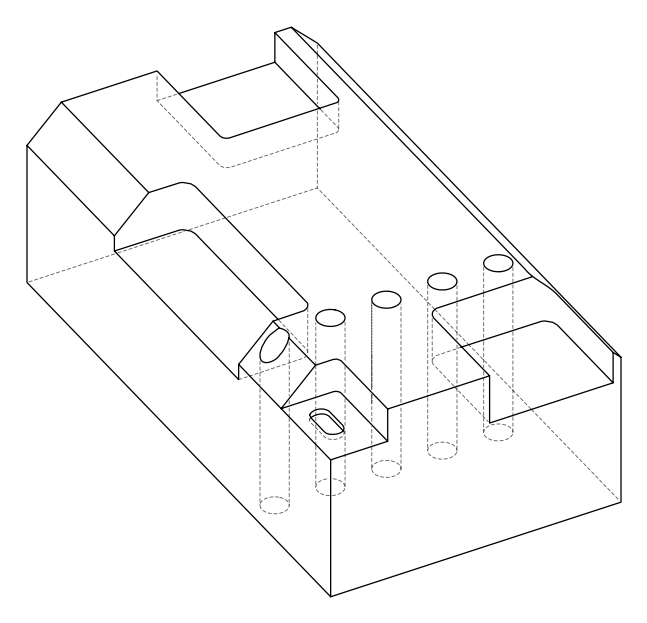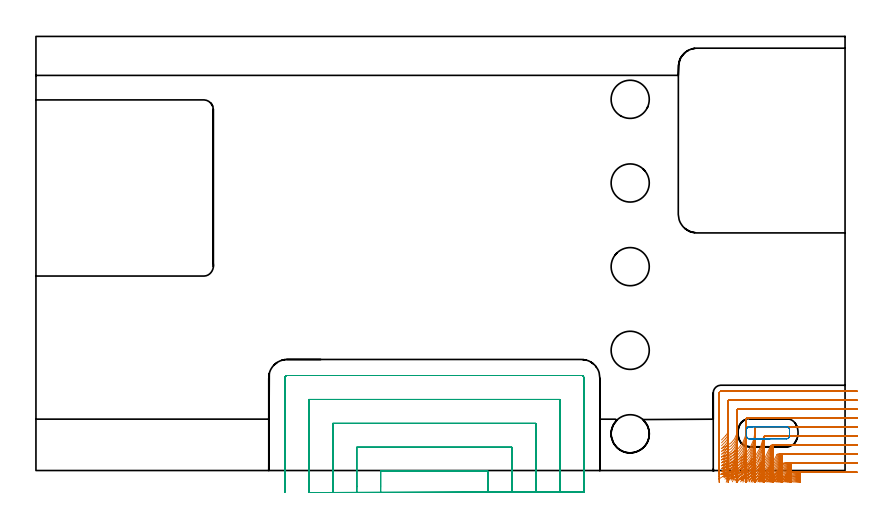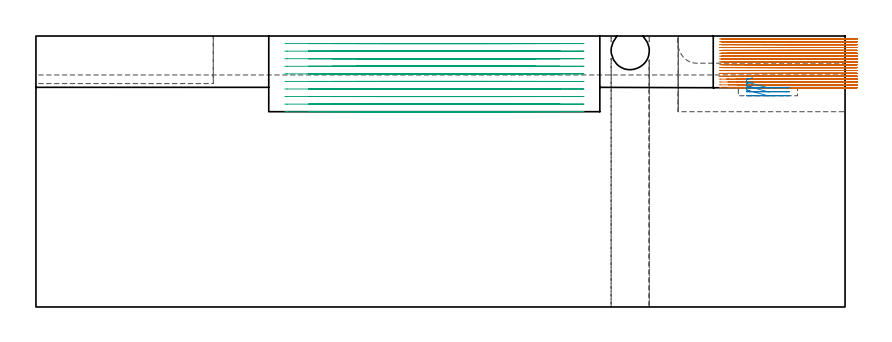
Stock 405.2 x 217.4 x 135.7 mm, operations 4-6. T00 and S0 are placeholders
(PLAN: 28 operations, 21 tool changes, 173.8 min)
(1 AREA_MILL | FG_CHAMFER_SURFACE | UGT0205_001 | 9.55 min | 41261 mm3)
(2 AREA_MILL_1 | FG_CHAMFER_SURFACE_1 | UGT0205_001 | 20.4 min | 76053 mm3)
(3 AREA_MILL_2 | FG_CHAMFER_SURFACE_2 | UGT0205_001 | 4.08 min | 24124 mm3)
(4 MILL_CORNER_NOTCH_RECTANGULAR | CORNER_NOTCH_RECTANGULAR | NXT0201_008 | Follow Part, ap 1.5, ae 75% | 30.2 min | 70160 mm3)
(5 MILL_RECTANGULAR_POCKET | POCKET_RECTANGULAR_STRAIGHT | NXT0201_009 | Follow Part, ap 2, ae 75% | 0.56 min | 1555 mm3)
(6 MILL_SLOT | SLOT_PARTIAL_RECTANGULAR | NXT0201_012 | Follow Part, ap 4, ae 75% | 34.07 min | 342553 mm3)
(7 MILL_SLOT_1 | SLOT_PARTIAL_RECTANGULAR_1 | NXT0201_009 | Follow Part, ap 2, ae 75% | 48.44 min | 186165 mm3)
(8 MILL_SLOT_2 | SLOT_PARTIAL_RECTANGULAR_2 | NXT0201_012 | Follow Part, ap 4, ae 75% | 19.56 min | 284827 mm3)
(9 SPOT_DRILL | STEP1HOLE | NXT0321_9005460120000 | 0.05 min | 192 mm3)
(10 SPOT_DRILL_1 | STEP1HOLE_1 | NXT0321_9005460120000 | 0.05 min | 188 mm3)
(11 SPOT_DRILL_2 | STEP1HOLE_2 | NXT0321_9005460120000 | 0.05 min | 7 mm3)
(12 SPOT_DRILL_3 | STEP1HOLE_3 | NXT0321_9005460120000 | 0.05 min | 200 mm3)
(13 SPOT_DRILL_4 | STEP1HOLE_4 | NXT0321_9005460120000 | 0.05 min | 200 mm3)
(14 DRILL_BLIND_HOLE_INTO_CENTER | STEP1HOLE | NXT0301_092 | 0.08 min | 1703 mm3)
(15 GUN_DRILL_THROUGH_HOLE | STEP1HOLE | UGT0307_009 | 0.67 min | 13412 mm3)
(16 DRILL_TO_ENLARGE_THROUGH_HOLE | STEP1HOLE | UGT0301_258 | 0.58 min | 23501 mm3)
(17 DRILL_BLIND_HOLE_INTO_CENTER_1 | STEP1HOLE_1 | NXT0301_092 | 0.08 min | 1723 mm3)
(18 GUN_DRILL_THROUGH_HOLE_1 | STEP1HOLE_1 | UGT0307_009 | 0.67 min | 13423 mm3)
(19 DRILL_TO_ENLARGE_THROUGH_HOLE_1 | STEP1HOLE_1 | UGT0301_258 | 0.58 min | 23517 mm3)
(20 DRILL_BLIND_HOLE_INTO_CENTER_2 | STEP1HOLE_2 | NXT0301_092 | 0.08 min | 1149 mm3)
(21 GUN_DRILL_THROUGH_HOLE_2 | STEP1HOLE_2 | UGT0307_009 | 0.67 min | 13413 mm3)
(22 DRILL_TO_ENLARGE_THROUGH_HOLE_2 | STEP1HOLE_2 | UGT0301_258 | 0.58 min | 22254 mm3)
(23 DRILL_BLIND_HOLE_INTO_CENTER_3 | STEP1HOLE_3 | NXT0301_092 | 0.08 min | 1733 mm3)
(24 GUN_DRILL_THROUGH_HOLE_3 | STEP1HOLE_3 | UGT0307_009 | 0.67 min | 13394 mm3)
(25 DRILL_TO_ENLARGE_THROUGH_HOLE_3 | STEP1HOLE_3 | UGT0301_258 | 0.58 min | 23496 mm3)
(26 DRILL_BLIND_HOLE_INTO_CENTER_4 | STEP1HOLE_4 | NXT0301_092 | 0.08 min | 1733 mm3)
(27 GUN_DRILL_THROUGH_HOLE_4 | STEP1HOLE_4 | UGT0307_009 | 0.67 min | 13419 mm3)
(28 DRILL_TO_ENLARGE_THROUGH_HOLE_4 | STEP1HOLE_4 | UGT0301_258 | 0.58 min | 23490 mm3)
(TOOL UGT0205_001 | Chamfer Mill 20 x 3 x 45 deg. | D20 FL50 Z2)
(TOOL NXT0201_008 | ENDMILL 6mm [2P460-0600-NA 1630] | D6 FL26 Z6)
(TOOL NXT0201_009 | ENDMILL 8mm [2P460-0800-NA 1630] | D8 FL26 Z6)
(TOOL NXT0201_012 | ENDMILL 16mm [2P460-1600-NA 1630] | D16 FL38 Z6)
(TOOL NXT0321_9005460120000 | NC Spot Drill, 142deg, 12mm, Carbide, Uncoated | D12 PA142 FL30 Z2)
(TOOL NXT0301_092 | Carbide Drill 12.1mm [860.1-1210-061A1-MM 2214] | D12.1 PA140 FL77 Z2)
(TOOL UGT0307_009 | Gun Drill 12 mm | D12 PA130 FL24 Z1)
(TOOL UGT0301_258 | Twist Drill 19.1 mm | D19.1 PA118 FL140 Z2)
(OP 4 MILL_CORNER_NOTCH_RECTANGULAR)
G17 G21 G94 G90
T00 M6
G54
G17 G0 G90 X411.091 Y-0.8 S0 M3
G43 Z145.7 H1
Z134.261
G94 G1 X408.091 F250.
X376.754 F500.
G3 X376.506 Y-0.938 R0.3
G2 X375.122 Y-3. R40.5
G1 X373.374 Y-5.439 F250.
G0 Z145.7
X411.2 Y3.7
Z134.261
G1 X408.2
X374.169 F500.
G3 X373.91 Y3.545 R0.3
G2 X369.395 Y-3. R36.
G1 X367.429 Y-5.266 F250.
G0 Z145.7
X411.2 Y8.2
Z134.261
G1 X408.2
X371.356 F500.
G3 X371.085 Y8.023 R0.3
G2 X363.076 Y-3. R31.5
G1 X360.83 Y-4.988 F250.
G0 Z145.7
X411.2 Y12.7
Z134.261
G1 X408.2
X368.24 F500.
G3 X367.958 Y12.493 R0.3
G2 X355.337 Y-3. R27.
G1 X352.716 Y-4.46 F250.
G0 Z145.7
X411.2 Y17.2
Z134.261
G1 X408.2
X364.697 F500.
G3 X364.404 Y16.951 R0.3
G2 X346.59 Y-1.479 R22.5
G1 X343.647 Y-2.064 F250.
G0 Z145.7
X411.2 Y21.7
Z134.261
G1 X408.2
X360.497 F500.
G3 X360.2 Y21.403 R0.3
G1 Y20.589
G2 X346.2 Y3.039 R18.
G1 X343.275 Y2.372 F250.
G0 Z145.7
X411.2 Y26.2
Z134.261
G1 X408.2
X355.997 F500.
G3 X355.7 Y25.903 R0.3
G1 Y20.589
G2 X346.2 Y7.695 R13.5
G1 X343.335 Y6.806 F250.
G0 Z145.7
X411.2 Y30.7
Z134.261
G1 X408.2
X351.497 F500.
G3 X351.2 Y30.403 R0.3
G1 Y20.589
G2 X346.2 Y12.526 R9.
G1 X343.513 Y11.193 F250.
G0 Z145.7
X411.2 Y35.2
Z134.261
G1 X408.2
X346.997 F500.
G3 X346.7 Y34.903 R0.3
G1 Y20.589
G2 X345.423 Y17.449 R4.5
G1 X343.33 Y15.3 F250.
G0 Z145.7
X411.2 Y39.7
Z134.261
G1 X408.2
X343. F500.
G3 X342.2 Y38.9 R0.8
G1 Y20.589
Y17.589 F250.
G0 Z145.7
X411.091 Y-0.8
Z132.822
G1 X408.091
X377.617 F500.
G3 X377.362 Y-0.948 R0.3
G2 X376.107 Y-3. R40.5
G1 X374.466 Y-5.512 F250.
G0 Z145.7
X411.2 Y3.7
Z132.822
G1 X408.2
X374.902 F500.
G3 X374.637 Y3.533 R0.3
G2 X370.58 Y-3. R36.
G1 X368.734 Y-5.365 F250.
G0 Z145.7
X411.2 Y8.2
Z132.822
G1 X408.2
X371.941 F500.
G3 X371.664 Y8.009 R0.3
G2 X364.598 Y-3. R31.5
G1 X362.488 Y-5.133 F250.
G0 Z145.7
X411.2 Y12.7
Z132.822
G1 X408.2
X368.649 F500.
G3 X368.363 Y12.477 R0.3
G2 X357.64 Y-3. R27.
G1 X355.179 Y-4.716 F250.
G0 Z145.7
X411.2 Y17.2
Z132.822
G1 X408.2
X364.886 F500.
G3 X364.591 Y16.932 R0.3
G2 X347.786 Y-2.646 R22.5
G1 X344.88 Y-3.391 F250.
G0 Z145.7
X411.2 Y21.7
Z132.822
G1 X408.2
X360.497 F500.
G3 X360.2 Y21.403 R0.3
G1 Y19.149
G2 X346.2 Y1.599 R18.
G1 X343.275 Y0.933 F250.
G0 Z145.7
X411.2 Y26.2
Z132.822
G1 X408.2
X355.997 F500.
G3 X355.7 Y25.903 R0.3
G1 Y19.149
G2 X346.2 Y6.256 R13.5
G1 X343.335 Y5.367 F250.
G0 Z145.7
X411.2 Y30.7
Z132.822
G1 X408.2
X351.497 F500.
G3 X351.2 Y30.403 R0.3
G1 Y19.149
G2 X346.2 Y11.087 R9.
G1 X343.513 Y9.754 F250.
G0 Z145.7
X411.2 Y35.2
Z132.822
G1 X408.2
X346.998 F500.
G3 X346.7 Y34.902 R0.3
G1 Y19.149
G2 X345.423 Y16.009 R4.5
G1 X343.33 Y13.861 F250.
G0 Z145.7
X411.2 Y39.7
Z132.822
G1 X408.2
X343. F500.
G3 X342.2 Y38.9 R0.8
G1 Y19.149
Y16.149 F250.
G0 Z145.7
X411.091 Y-0.8
Z131.383
G1 X408.091
X378.402 F500.
G3 X378.141 Y-0.959 R0.3
G2 X377.004 Y-3. R40.5
G1 X375.47 Y-5.578 F250.
G0 Z145.7
X411.2 Y3.7
Z131.383
G1 X408.2
X375.557 F500.
G3 X375.286 Y3.521 R0.3
G2 X371.646 Y-3. R36.
G1 X369.92 Y-5.454 F250.
G0 Z145.7
X411.2 Y8.2
Z131.383
G1 X408.2
X372.446 F500.
G3 X372.165 Y7.996 R0.3
G2 X365.935 Y-3. R31.5
G1 X363.962 Y-5.26 F250.
G0 Z145.7
X411.2 Y12.7
Z131.383
G1 X408.2
X368.976 F500.
G3 X368.685 Y12.461 R0.3
G2 X359.523 Y-3. R27.
G1 X357.222 Y-4.925 F250.
G0 Z145.7
X411.2 Y17.2
Z131.383
G1 X408.2
X364.983 F500.
G3 X364.686 Y16.914 R0.3
G2 X350.994 Y-3. R22.5
G1 X348.233 Y-4.173 F250.
G0 Z145.7
X411.2 Y21.7
Z131.383
G1 X408.2
X360.497 F500.
G3 X360.2 Y21.403 R0.3
G1 Y17.71
G2 X346.2 Y0.16 R18.
G1 X343.275 Y-0.506 F250.
G0 Z145.7
X411.2 Y26.2
Z131.383
G1 X408.2
X355.997 F500.
G3 X355.7 Y25.903 R0.3
G1 Y17.71
G2 X346.2 Y4.816 R13.5
G1 X343.335 Y3.928 F250.
G0 Z145.7
X411.2 Y30.7
Z131.383
G1 X408.2
X351.497 F500.
G3 X351.2 Y30.403 R0.3
G1 Y17.71
G2 X346.2 Y9.648 R9.
G1 X343.513 Y8.315 F250.
G0 Z145.7
X411.2 Y35.2
Z131.383
G1 X408.2
X346.998 F500.
G3 X346.7 Y34.902 R0.3
G1 Y17.71
G2 X345.424 Y14.57 R4.5
G1 X343.33 Y12.421 F250.
G0 Z145.7
X411.2 Y39.7
Z131.383
G1 X408.2
X343. F500.
G3 X342.2 Y38.9 R0.8
G1 Y17.71
Y14.71 F250.
G0 Z145.7
X411.091 Y-0.8
Z129.944
G1 X408.091
X379.116 F500.
G3 X378.849 Y-0.969 R0.3
G2 X377.824 Y-3. R40.5
G1 X376.396 Y-5.639 F250.
G0 Z145.7
X411.2 Y3.7
Z129.944
G1 X408.2
X376.14 F500.
G3 X375.864 Y3.509 R0.3
G2 X372.61 Y-3. R36.
G1 X371.005 Y-5.534 F250.
G0 Z145.7
X411.2 Y8.2
Z129.944
G1 X408.2
X372.876 F500.
G3 X372.591 Y7.982 R0.3
G2 X367.121 Y-3. R31.5
G1 X365.286 Y-5.373 F250.
G0 Z145.7
X411.2 Y12.7
Z129.944
G1 X408.2
X369.222 F500.
G3 X368.928 Y12.446 R0.3
G2 X361.115 Y-3. R27.
G1 X358.974 Y-5.102 F250.
G0 Z145.7
X411.2 Y17.2
Z129.944
G1 X408.2
X364.997 F500.
G3 X364.7 Y16.903 R0.3
G1 Y16.267
G2 X353.82 Y-3. R22.5
G1 X351.252 Y-4.549 F250.
G0 Z145.7
X411.2 Y21.7
Z129.944
G1 X408.2
X360.497 F500.
G3 X360.2 Y21.403 R0.3
G1 Y16.267
G2 X346.46 Y-1.222 R18.
G1 X343.545 Y-1.932 F250.
G0 Z145.7
X411.2 Y26.2
Z129.944
G1 X408.2
X355.997 F500.
G3 X355.7 Y25.903 R0.3
G1 Y16.267
G2 X346.2 Y3.373 R13.5
G1 X343.334 Y2.484 F250.
G0 Z145.7
X411.2 Y30.7
Z129.944
G1 X408.2
X351.497 F500.
G3 X351.2 Y30.403 R0.3
G1 Y16.267
G2 X346.2 Y8.205 R9.
G1 X343.512 Y6.871 F250.
G0 Z145.7
X411.2 Y35.2
Z129.944
G1 X408.2
X346.997 F500.
G3 X346.7 Y34.903 R0.3
G1 Y16.267
G2 X345.428 Y13.132 R4.5
G1 X343.338 Y10.98 F250.
G0 Z145.7
X411.2 Y39.7
Z129.944
G1 X408.2
X343. F500.
G3 X342.2 Y38.9 R0.8
G1 Y16.267
Y13.267 F250.
G0 Z145.7
X411.091 Y-0.8
Z128.505
G1 X408.091
X379.759 F500.
G3 X379.487 Y-0.98 R0.3
G2 X378.565 Y-3. R40.5
G1 X377.244 Y-5.694 F250.
G0 Z145.7
X411.2 Y3.7
Z128.505
G1 X408.2
X376.651 F500.
G3 X376.37 Y3.498 R0.3
G2 X373.475 Y-3. R36.
G1 X371.989 Y-5.606 F250.
G0 Z145.7
X411.2 Y8.2
Z128.505
G1 X408.2
X373.233 F500.
G3 X372.944 Y7.968 R0.3
G2 X368.169 Y-3. R31.5
G1 X366.471 Y-5.473 F250.
G0 Z145.7
X411.2 Y12.7
Z128.505
G1 X408.2
X369.389 F500.
G3 X369.093 Y12.43 R0.3
G2 X362.476 Y-3. R27.
G1 X360.495 Y-5.253 F250.
G0 Z145.7
X411.2 Y17.2
Z128.505
G1 X408.2
X364.997 F500.
G3 X364.7 Y16.903 R0.3
G1 Y14.829
G2 X355.925 Y-3. R22.5
G1 X353.548 Y-4.83 F250.
G0 Z145.7
X411.2 Y21.7
Z128.505
G1 X408.2
X360.497 F500.
G3 X360.2 Y21.403 R0.3
G1 Y14.829
G2 X347.403 Y-2.403 R18.
G1 X344.531 Y-3.27 F250.
G0 Z145.7
X411.2 Y26.2
Z128.505
G1 X408.2
X355.997 F500.
G3 X355.7 Y25.903 R0.3
G1 Y14.829
G2 X346.2 Y1.935 R13.5
G1 X343.334 Y1.046 F250.
G0 Z145.7
X411.2 Y30.7
Z128.505
G1 X408.2
X351.497 F500.
G3 X351.2 Y30.403 R0.3
G1 Y14.829
G2 X346.2 Y6.767 R9.
G1 X343.512 Y5.433 F250.
G0 Z145.7
X411.2 Y35.2
Z128.505
G1 X408.2
X346.997 F500.
G3 X346.7 Y34.903 R0.3
G1 Y14.829
G2 X345.428 Y11.694 R4.5
G1 X343.338 Y9.542 F250.
G0 Z145.7
X411.2 Y39.7
Z128.505
G1 X408.2
X343. F500.
G3 X342.2 Y38.9 R0.8
G1 Y14.829
Y11.829 F250.
G0 Z145.7
X411.091 Y-0.8
Z127.067
G1 X408.091
X380.337 F500.
G3 X380.061 Y-0.99 R0.3
G2 X379.236 Y-3. R40.5
G1 X378.022 Y-5.743 F250.
G0 Z145.7
X411.2 Y3.7
Z127.067
G1 X408.2
X377.095 F500.
G3 X376.811 Y3.486 R0.3
G2 X374.253 Y-3. R36.
G1 X372.887 Y-5.671 F250.
G0 Z145.7
X411.2 Y8.2
Z127.067
G1 X408.2
X373.52 F500.
G3 X373.228 Y7.955 R0.3
G2 X369.101 Y-3. R31.5
G1 X367.54 Y-5.562 F250.
G0 Z145.7
X411.2 Y12.7
Z127.067
G1 X408.2
X369.479 F500.
G3 X369.182 Y12.414 R0.3
G2 X363.657 Y-3. R27.
G1 X361.836 Y-5.384 F250.
G0 Z145.7
X411.2 Y17.2
Z127.067
G1 X408.2
X364.997 F500.
G3 X364.7 Y16.903 R0.3
G1 Y13.389
G2 X357.616 Y-3. R22.5
G1 X355.431 Y-5.055 F250.
G0 Z145.7
X411.2 Y21.7
Z127.067
G1 X408.2
X360.497 F500.
G3 X360.2 Y21.403 R0.3
G1 Y13.389
G2 X349.643 Y-3. R18.
G1 X346.912 Y-4.241 F250.
G0 Z145.7
X411.2 Y26.2
Z127.067
G1 X408.2
X355.997 F500.
G3 X355.7 Y25.903 R0.3
G1 Y13.389
G2 X346.2 Y0.495 R13.5
G1 X343.334 Y-0.394 F250.
G0 Z145.7
X411.2 Y30.7
Z127.067
G1 X408.2
X351.497 F500.
G3 X351.2 Y30.403 R0.3
G1 Y13.389
G2 X346.2 Y5.327 R9.
G1 X343.512 Y3.993 F250.
G0 Z145.7
X411.2 Y35.2
Z127.067
G1 X408.2
X346.998 F500.
G3 X346.7 Y34.902 R0.3
G1 Y13.389
G2 X345.428 Y10.254 R4.5
G1 X343.338 Y8.102 F250.
G0 Z145.7
X411.2 Y39.7
Z127.067
G1 X408.2
X343. F500.
G3 X342.2 Y38.9 R0.8
G1 Y13.389
Y10.389 F250.
G0 Z145.7
X411.091 Y-0.8
Z125.628
G1 X408.091
X380.853 F500.
G3 X380.573 Y-1.001 R0.3
G2 X379.84 Y-3. R40.5
G1 X378.732 Y-5.788 F250.
G0 Z145.7
X411.2 Y3.7
Z125.628
G1 X408.2
X377.475 F500.
G3 X377.188 Y3.474 R0.3
G2 X374.949 Y-3. R36.
G1 X373.703 Y-5.729 F250.
G0 Z145.7
X411.2 Y8.2
Z125.628
G1 X408.2
X373.738 F500.
G3 X373.444 Y7.941 R0.3
G2 X369.926 Y-3. R31.5
G1 X368.502 Y-5.641 F250.
G0 Z145.7
X411.2 Y12.7
Z125.628
G1 X408.2
X369.497 F500.
G3 X369.2 Y12.403 R0.3
G1 Y11.95
G2 X364.683 Y-3. R27.
G1 X363.022 Y-5.498 F250.
G0 Z145.7
X411.2 Y17.2
Z125.628
G1 X408.2
X364.997 F500.
G3 X364.7 Y16.903 R0.3
G1 Y11.95
G2 X359.015 Y-3. R22.5
G1 X357.022 Y-5.242 F250.
G0 Z145.7
X411.2 Y21.7
Z125.628
G1 X408.2
X360.497 F500.
G3 X360.2 Y21.403 R0.3
G1 Y11.95
G2 X352.225 Y-3. R18.
G1 X349.733 Y-4.671 F250.
G0 Z145.7
X411.2 Y26.2
Z125.628
G1 X408.2
X355.997 F500.
G3 X355.7 Y25.903 R0.3
G1 Y11.95
G2 X346.338 Y-0.9 R13.5
G1 X343.482 Y-1.82 F250.
G0 Z145.7
X411.2 Y30.7
Z125.628
G1 X408.2
X351.497 F500.
G3 X351.2 Y30.403 R0.3
G1 Y11.95
G2 X346.2 Y3.888 R9.
G1 X343.512 Y2.555 F250.
G0 Z145.7
X411.2 Y35.2
Z125.628
G1 X408.2
X346.998 F500.
G3 X346.7 Y34.902 R0.3
G1 Y11.95
G2 X345.428 Y8.815 R4.5
G1 X343.338 Y6.663 F250.
G0 Z145.7
X411.2 Y39.7
Z125.628
G1 X408.2
X343. F500.
G3 X342.2 Y38.9 R0.8
G1 Y11.95
Y8.95 F250.
G0 Z145.7
X411.091 Y-0.8
Z124.189
G1 X408.091
X381.309 F500.
G3 X381.026 Y-1.011 R0.3
G2 X380.38 Y-3. R40.5
G1 X379.379 Y-5.828 F250.
G0 Z145.7
X411.2 Y3.7
Z124.189
G1 X408.2
X377.793 F500.
G3 X377.503 Y3.462 R0.3
G2 X375.568 Y-3. R36.
G1 X374.442 Y-5.781 F250.
G0 Z145.7
X411.2 Y8.2
Z124.189
G1 X408.2
X373.889 F500.
G3 X373.594 Y7.928 R0.3
G2 X370.655 Y-3. R31.5
G1 X369.368 Y-5.71 F250.
G0 Z145.7
X411.2 Y12.7
Z124.189
G1 X408.2
X369.497 F500.
G3 X369.2 Y12.403 R0.3
G1 Y10.511
G2 X365.576 Y-3. R27.
G1 X364.075 Y-5.597 F250.
G0 Z145.7
X411.2 Y17.2
Z124.189
G1 X408.2
X364.997 F500.
G3 X364.7 Y16.903 R0.3
G1 Y10.511
G2 X360.192 Y-3. R22.5
G1 X358.39 Y-5.399 F250.
G0 Z145.7
X411.2 Y21.7
Z124.189
G1 X408.2
X360.497 F500.
G3 X360.2 Y21.403 R0.3
G1 Y10.511
G2 X354.093 Y-3. R18.
G1 X351.841 Y-4.982 F250.
G0 Z145.7
X411.2 Y26.2
Z124.189
G1 X408.2
X355.997 F500.
G3 X355.7 Y25.903 R0.3
G1 Y10.511
G2 X347.046 Y-2.089 R13.5
G1 X344.246 Y-3.166 F250.
G0 Z145.7
X411.2 Y30.7
Z124.189
G1 X408.2
X351.497 F500.
G3 X351.2 Y30.403 R0.3
G1 Y10.511
G2 X346.2 Y2.449 R9.
G1 X343.512 Y1.116 F250.
G0 Z145.7
X411.2 Y35.2
Z124.189
G1 X408.2
X346.998 F500.
G3 X346.7 Y34.902 R0.3
G1 Y10.511
G2 X345.428 Y7.376 R4.5
G1 X343.338 Y5.224 F250.
G0 Z145.7
X411.2 Y39.7
Z124.189
G1 X408.2
X343. F500.
G3 X342.2 Y38.9 R0.8
G1 Y10.511
Y7.511 F250.
G0 Z145.7
X411.091 Y-0.8
Z122.75
G1 X408.091
X381.708 F500.
G3 X381.422 Y-1.022 R0.3
G2 X380.859 Y-3. R40.5
G1 X379.965 Y-5.864 F250.
G0 Z145.7
X411.2 Y3.7
Z122.75
G1 X408.2
X378.051 F500.
G3 X377.758 Y3.45 R0.3
G2 X376.115 Y-3. R36.
G1 X375.109 Y-5.826 F250.
G0 Z145.7
X411.2 Y8.2
Z122.75
G1 X408.2
X373.975 F500.
G3 X373.679 Y7.914 R0.3
G2 X371.295 Y-3. R31.5
G1 X370.145 Y-5.771 F250.
G0 Z145.7
X411.2 Y12.7
Z122.75
G1 X408.2
X369.497 F500.
G3 X369.2 Y12.403 R0.3
G1 Y9.072
G2 X366.351 Y-3. R27.
G1 X365.009 Y-5.683 F250.
G0 Z145.7
X411.2 Y17.2
Z122.75
G1 X408.2
X364.997 F500.
G3 X364.7 Y16.903 R0.3
G1 Y9.072
G2 X361.187 Y-3. R22.5
G1 X359.577 Y-5.532 F250.
G0 Z145.7
X411.2 Y21.7
Z122.75
G1 X408.2
X360.497 F500.
G3 X360.2 Y21.403 R0.3
G1 Y9.072
G2 X355.551 Y-3. R18.
G1 X353.539 Y-5.225 F250.
G0 Z145.7
X411.2 Y26.2
Z122.75
G1 X408.2
X355.997 F500.
G3 X355.7 Y25.903 R0.3
G1 Y9.072
G2 X348.436 Y-2.901 R13.5
G1 X345.775 Y-4.287 F250.
G0 Z145.7
X411.2 Y30.7
Z122.75
G1 X408.2
X351.497 F500.
G3 X351.2 Y30.403 R0.3
G1 Y9.072
G2 X346.2 Y1.01 R9.
G1 X343.512 Y-0.323 F250.
G0 Z145.7
X411.2 Y35.2
Z122.75
G1 X408.2
X346.998 F500.
G3 X346.7 Y34.902 R0.3
G1 Y9.072
G2 X345.428 Y5.937 R4.5
G1 X343.338 Y3.785 F250.
G0 Z145.7
X411.2 Y39.7
Z122.75
G1 X408.2
X343. F500.
G3 X342.2 Y38.9 R0.8
G1 Y9.072
Y6.072 F250.
G0 Z145.7
X411.091 Y-0.8
Z121.311
G1 X408.091
X382.052 F500.
G3 X381.763 Y-1.032 R0.3
G2 X381.28 Y-3. R40.5
G1 X380.493 Y-5.895 F250.
G0 Z145.7
X411.2 Y3.7
Z121.311
G1 X408.2
X378.25 F500.
G3 X377.956 Y3.438 R0.3
G2 X376.595 Y-3. R36.
G1 X375.709 Y-5.866 F250.
G0 Z145.7
X411.2 Y8.2
Z121.311
G1 X408.2
X373.997 F500.
G3 X373.7 Y7.903 R0.3
G2 X371.852 Y-3. R31.5
G1 X370.839 Y-5.824 F250.
G0 Z145.7
X411.2 Y12.7
Z121.311
G1 X408.2
X369.497 F500.
G3 X369.2 Y12.403 R0.3
G1 Y7.634
G2 X367.018 Y-3. R27.
G1 X365.836 Y-5.758 F250.
G0 Z145.7
X411.2 Y17.2
Z121.311
G1 X408.2
X364.997 F500.
G3 X364.7 Y16.903 R0.3
G1 Y7.634
G2 X362.029 Y-3. R22.5
G1 X360.611 Y-5.644 F250.
G0 Z145.7
X411.2 Y21.7
Z121.311
G1 X408.2
X360.497 F500.
G3 X360.2 Y21.403 R0.3
G1 Y7.634
G2 X356.723 Y-3. R18.
G1 X354.951 Y-5.421 F250.
G0 Z145.7
X411.2 Y26.2
Z121.311
G1 X408.2
X355.997 F500.
G3 X355.7 Y25.903 R0.3
G1 Y7.634
G2 X350.517 Y-3. R13.5
G1 X348.154 Y-4.848 F250.
G0 Z145.7
X411.2 Y30.7
Z121.311
G1 X408.2
X351.497 F500.
G3 X351.2 Y30.403 R0.3
G1 Y7.634
G2 X346.228 Y-0.414 R9.
G1 X343.546 Y-1.757 F250.
G0 Z145.7
X411.2 Y35.2
Z121.311
G1 X408.2
X346.998 F500.
G3 X346.7 Y34.902 R0.3
G1 Y7.634
G2 X345.428 Y4.499 R4.5
G1 X343.338 Y2.346 F250.
G0 Z145.7
X411.2 Y39.7
Z121.311
G1 X408.2
X343. F500.
G3 X342.2 Y38.9 R0.8
G1 Y7.634
Y4.634 F250.
G0 Z145.7
X411.091 Y-0.8
Z119.872
G1 X408.091
X382.339 F500.
G3 X382.048 Y-1.043 R0.3
G2 X381.642 Y-3. R40.5
G1 X380.961 Y-5.922 F250.
G0 Z145.7
X411.2 Y3.7
Z119.872
G1 X408.2
X378.389 F500.
G3 X378.093 Y3.426 R0.3
G2 X377.005 Y-3. R36.
G1 X376.239 Y-5.9 F250.
G0 Z145.7
X411.2 Y8.2
Z119.872
G1 X408.2
X373.997 F500.
G3 X373.7 Y7.903 R0.3
G1 Y6.197
G2 X372.328 Y-3. R31.5
G1 X371.452 Y-5.869 F250.
G0 Z145.7
X411.2 Y12.7
Z119.872
G1 X408.2
X369.497 F500.
G3 X369.2 Y12.403 R0.3
G1 Y6.197
G2 X367.585 Y-3. R27.
G1 X366.564 Y-5.821 F250.
G0 Z145.7
X411.2 Y17.2
Z119.872
G1 X408.2
X364.997 F500.
G3 X364.7 Y16.903 R0.3
G1 Y6.197
G2 X362.735 Y-3. R22.5
G1 X361.508 Y-5.738 F250.
G0 Z145.7
X411.2 Y21.7
Z119.872
G1 X408.2
X360.497 F500.
G3 X360.2 Y21.403 R0.3
G1 Y6.197
G2 X357.673 Y-3. R18.
G1 X356.14 Y-5.579 F250.
G0 Z145.7
X411.2 Y26.2
Z119.872
G1 X408.2
X355.997 F500.
G3 X355.7 Y25.903 R0.3
G1 Y6.197
G2 X352.083 Y-3. R13.5
G1 X350.039 Y-5.196 F250.
G0 Z145.7
X411.2 Y30.7
Z119.872
G1 X408.2
X351.497 F500.
G3 X351.2 Y30.403 R0.3
G1 Y6.197
G2 X346.671 Y-1.614 R9.
G1 X344.067 Y-3.105 F250.
G0 Z145.7
X411.2 Y35.2
Z119.872
G1 X408.2
X346.997 F500.
G3 X346.7 Y34.903 R0.3
G1 Y6.197
G2 X345.428 Y3.061 R4.5
G1 X343.338 Y0.909 F250.
G0 Z145.7
X411.2 Y39.7
Z119.872
G1 X408.2
X343. F500.
G3 X342.2 Y38.9 R0.8
G1 Y6.197
Y3.197 F250.
G0 Z145.7
X411.091 Y-0.8
Z118.433
G1 X408.091
X382.578 F500.
G3 X382.285 Y-1.054 R0.3
G2 X381.955 Y-3. R40.5
G1 X381.383 Y-5.945 F250.
G0 Z145.7
X411.2 Y3.7
Z118.433
G1 X408.2
X378.472 F500.
G3 X378.176 Y3.414 R0.3
G2 X377.36 Y-3. R36.
G1 X376.716 Y-5.93 F250.
G0 Z145.7
X411.2 Y8.2
Z118.433
G1 X408.2
X373.997 F500.
G3 X373.7 Y7.903 R0.3
G1 Y4.731
G2 X372.736 Y-3. R31.5
G1 X372. Y-5.908 F250.
G0 Z145.7
X411.2 Y12.7
Z118.433
G1 X408.2
X369.497 F500.
G3 X369.2 Y12.403 R0.3
G1 Y4.731
G2 X368.069 Y-3. R27.
G1 X367.21 Y-5.874 F250.
G0 Z145.7
X411.2 Y17.2
Z118.433
G1 X408.2
X364.997 F500.
G3 X364.7 Y16.903 R0.3
G1 Y4.731
G2 X363.33 Y-3. R22.5
G1 X362.299 Y-5.817 F250.
G0 Z145.7
X411.2 Y21.7
Z118.433
G1 X408.2
X360.497 F500.
G3 X360.2 Y21.403 R0.3
G1 Y4.731
G2 X358.455 Y-3. R18.
G1 X357.166 Y-5.709 F250.
G0 Z145.7
X411.2 Y26.2
Z118.433
G1 X408.2
X355.997 F500.
G3 X355.7 Y25.903 R0.3
G1 Y4.731
G2 X353.267 Y-3. R13.5
G1 X351.549 Y-5.459 F250.
G0 Z145.7
X411.2 Y30.7
Z118.433
G1 X408.2
X351.497 F500.
G3 X351.2 Y30.403 R0.3
G1 Y4.731
G2 X347.476 Y-2.56 R9.
G1 X345.045 Y-4.319 F250.
G0 Z145.7
X411.2 Y35.2
Z118.433
G1 X408.2
X346.997 F500.
G3 X346.7 Y34.903 R0.3
G1 Y4.731
G2 X345.344 Y1.512 R4.5
G1 X343.197 Y-0.584 F250.
G0 Z145.7
X411.2 Y39.7
Z118.433
G1 X408.2
X343. F500.
G3 X342.2 Y38.9 R0.8
G1 Y4.731
Y1.731 F250.
G0 Z145.7
X411.091 Y-0.8
Z116.994
G1 X408.091
X382.782 F500.
G3 X382.487 Y-1.066 R0.3
G2 X382.24 Y-3. R40.5
G1 X381.789 Y-5.966 F250.
G0 Z145.7
X411.2 Y3.7
Z116.994
G1 X408.2
X378.497 F500.
G3 X378.2 Y3.403 R0.3
G2 X377.682 Y-3. R36.
G1 X377.174 Y-5.957 F250.
G0 Z145.7
X411.2 Y8.2
Z116.994
G1 X408.2
X373.997 F500.
G3 X373.7 Y7.903 R0.3
G1 Y3.093
G2 X373.105 Y-3. R31.5
G1 X372.525 Y-5.943 F250.
G0 Z145.7
X411.2 Y12.7
Z116.994
G1 X408.2
X369.497 F500.
G3 X369.2 Y12.403 R0.3
G1 Y3.093
G2 X368.504 Y-3. R27.
G1 X367.827 Y-5.923 F250.
G0 Z145.7
X411.2 Y17.2
Z116.994
G1 X408.2
X364.997 F500.
G3 X364.7 Y16.903 R0.3
G1 Y3.093
G2 X363.859 Y-3. R22.5
G1 X363.047 Y-5.888 F250.
G0 Z145.7
X411.2 Y21.7
Z116.994
G1 X408.2
X360.497 F500.
G3 X360.2 Y21.403 R0.3
G1 Y3.093
G2 X359.137 Y-3. R18.
G1 X358.122 Y-5.823 F250.
G0 Z145.7
X411.2 Y26.2
Z116.994
G1 X408.2
X355.997 F500.
G3 X355.7 Y25.903 R0.3
G1 Y3.093
G2 X354.247 Y-3. R13.5
G1 X352.893 Y-5.677 F250.
G0 Z145.7
X411.2 Y30.7
Z116.994
G1 X408.2
X351.497 F500.
G3 X351.2 Y30.403 R0.3
G1 Y3.093
G2 X348.824 Y-3. R9.
G1 X346.793 Y-5.208 F250.
G0 Z145.7
X411.2 Y35.2
Z116.994
G1 X408.2
X346.997 F500.
G3 X346.7 Y34.903 R0.3
G1 Y3.093
G2 X344.656 Y-0.678 R4.5
G1 X342.143 Y-2.315 F250.
G0 Z145.7
X411.2 Y39.7
Z116.994
G1 X408.2
X343. F500.
G3 X342.2 Y38.9 R0.8
G1 Y3.093
Y0.093 F250.
G0 Z145.7
X411.091 Y-0.8
Z115.556
G1 X408.091
X382.931 F500.
G3 X382.635 Y-1.08 R0.3
G2 X382.48 Y-3. R40.5
G1 X382.168 Y-5.984 F250.
G0 Z145.7
X411.2 Y3.7
Z115.556
G1 X408.2
X378.497 F500.
G3 X378.2 Y3.403 R0.3
G1 Y1.212
G2 X377.953 Y-3. R36.
G1 X377.602 Y-5.979 F250.
G0 Z145.7
X411.2 Y8.2
Z115.556
G1 X408.2
X373.997 F500.
G3 X373.7 Y7.903 R0.3
G1 Y1.212
G2 X373.417 Y-3. R31.5
G1 X373.016 Y-5.973 F250.
G0 Z145.7
X411.2 Y12.7
Z115.556
G1 X408.2
X369.497 F500.
G3 X369.2 Y12.403 R0.3
G1 Y1.212
G2 X368.869 Y-3. R27.
G1 X368.401 Y-5.963 F250.
G0 Z145.7
X411.2 Y17.2
Z115.556
G1 X408.2
X364.997 F500.
G3 X364.7 Y16.903 R0.3
G1 Y1.212
G2 X364.302 Y-3. R22.5
G1 X363.74 Y-5.947 F250.
G0 Z145.7
X411.2 Y21.7
Z115.556
G1 X408.2
X360.497 F500.
G3 X360.2 Y21.403 R0.3
G1 Y1.212
G2 X359.7 Y-3. R18.
G1 X358.998 Y-5.917 F250.
G0 Z145.7
X411.2 Y26.2
Z115.556
G1 X408.2
X355.997 F500.
G3 X355.7 Y25.903 R0.3
G1 Y1.212
G2 X355.026 Y-3. R13.5
G1 X354.09 Y-5.85 F250.
G0 Z145.7
X411.2 Y30.7
Z115.556
G1 X408.2
X351.497 F500.
G3 X351.2 Y30.403 R0.3
G1 Y1.212
G2 X350.153 Y-3. R9.
G1 X348.749 Y-5.651 F250.
G0 Z145.7
X411.2 Y35.2
Z115.556
G1 X408.2
X346.997 F500.
G3 X346.7 Y34.903 R0.3
G1 Y1.212
G2 X344.604 Y-2.591 R4.5
G1 X342.069 Y-4.194 F250.
G0 Z145.7
X411.2 Y39.7
Z115.556
G1 X408.2
X343. F500.
G3 X342.2 Y38.9 R0.8
G1 Y1.212
Y-1.788 F250.
G0 Z145.7
X411.091 Y-0.8
Z114.117
G1 X408.091
X382.997 F500.
G3 X382.7 Y-1.097 R0.3
G1 Y-1.742
G2 X382.68 Y-3. R40.5
G1 X382.587 Y-5.999 F250.
G0 Z145.7
X411.2 Y3.7
Z114.117
G1 X408.2
X378.497 F500.
G3 X378.2 Y3.403 R0.3
G1 Y-1.742
G2 X378.178 Y-3. R36.
G1 X378.073 Y-5.998 F250.
G0 Z145.7
X411.2 Y8.2
Z114.117
G1 X408.2
X373.997 F500.
G3 X373.7 Y7.903 R0.3
G1 Y-1.742
G2 X373.675 Y-3. R31.5
G1 X373.555 Y-5.998 F250.
G0 Z145.7
X411.2 Y12.7
Z114.117
G1 X408.2
X369.497 F500.
G3 X369.2 Y12.403 R0.3
G1 Y-1.742
G2 X369.171 Y-3. R27.
G1 X369.031 Y-5.997 F250.
G0 Z145.7
X411.2 Y17.2
Z114.117
G1 X408.2
X364.997 F500.
G3 X364.7 Y16.903 R0.3
G1 Y-1.742
G2 X364.665 Y-3. R22.5
G1 X364.497 Y-5.995 F250.
G0 Z145.7
X411.2 Y21.7
Z114.117
G1 X408.2
X360.497 F500.
G3 X360.2 Y21.403 R0.3
G1 Y-1.742
G2 X360.156 Y-3. R18.
G1 X359.946 Y-5.993 F250.
G0 Z145.7
X411.2 Y26.2
Z114.117
G1 X408.2
X355.997 F500.
G3 X355.7 Y25.903 R0.3
G1 Y-1.742
G2 X355.641 Y-3. R13.5
G1 X355.362 Y-5.987 F250.
G0 Z145.7
X411.2 Y30.7
Z114.117
G1 X408.2
X351.497 F500.
G3 X351.2 Y30.403 R0.3
G1 Y-1.742
G2 X351.112 Y-3. R9.
G1 X350.692 Y-5.971 F250.
G0 Z145.7
X411.2 Y35.2
Z114.117
G1 X408.2
X346.997 F500.
G3 X346.7 Y34.903 R0.3
G1 Y-1.742
G2 X346.521 Y-3. R4.5
G1 X345.682 Y-5.88 F250.
G0 Z145.7
X411.2 Y39.7
Z114.117
G1 X408.2
X343. F500.
G3 X342.2 Y38.9 R0.8
G1 Y-1.742
Y-4.742 F250.
G0 Z145.7
X411.091 Y-0.8
Z112.678
G1 X408.091
X382.997 F500.
G3 X382.7 Y-1.097 R0.3
G1 Y-2.847
Y-3.
X382.688 Y-6. F250.
G0 Z145.7
X411.2 Y3.7
Z112.678
G1 X408.2
X378.497 F500.
G3 X378.2 Y3.403 R0.3
G1 Y-2.847
Y-3.
X378.187 Y-6. F250.
G0 Z145.7
X411.2 Y8.2
Z112.678
G1 X408.2
X373.997 F500.
G3 X373.7 Y7.903 R0.3
G1 Y-2.847
Y-3.
X373.685 Y-6. F250.
G0 Z145.7
X411.2 Y12.7
Z112.678
G1 X408.2
X369.497 F500.
G3 X369.2 Y12.403 R0.3
G1 Y-2.847
Y-3.
X369.183 Y-6. F250.
G0 Z145.7
X411.2 Y17.2
Z112.678
G1 X408.2
X364.997 F500.
G3 X364.7 Y16.903 R0.3
G1 Y-2.847
X364.699 Y-3.
X364.679 Y-6. F250.
G0 Z145.7
X411.2 Y21.7
Z112.678
G1 X408.2
X360.497 F500.
G3 X360.2 Y21.403 R0.3
G1 Y-2.847
X360.199 Y-3.
X360.174 Y-6. F250.
G0 Z145.7
X411.2 Y26.2
Z112.678
G1 X408.2
X355.997 F500.
G3 X355.7 Y25.903 R0.3
G1 Y-2.847
X355.699 Y-3.
X355.665 Y-6. F250.
G0 Z145.7
X411.2 Y30.7
Z112.678
G1 X408.2
X351.497 F500.
G3 X351.2 Y30.403 R0.3
G1 Y-2.847
X351.199 Y-3.
X351.148 Y-6. F250.
G0 Z145.7
X411.2 Y35.2
Z112.678
G1 X408.2
X346.998 F500.
G3 X346.7 Y34.902 R0.3
G1 Y-2.847
X346.697 Y-3.
X346.595 Y-5.998 F250.
G0 Z145.7
X411.2 Y39.7
Z112.678
G1 X408.2
X343. F500.
G3 X342.2 Y38.9 R0.8
G1 Y-2.847
Y-5.847 F250.
G0 Z145.7
X411.091 Y-0.8
Z111.239
G1 X408.091
X382.997 F500.
G3 X382.7 Y-1.097 R0.3
G1 Y-3.
Y-6. F250.
G0 Z145.7
X411.2 Y3.7
Z111.239
G1 X408.2
X378.497 F500.
G3 X378.2 Y3.403 R0.3
G1 Y-3.
Y-6. F250.
G0 Z145.7
X411.2 Y8.2
Z111.239
G1 X408.2
X373.997 F500.
G3 X373.7 Y7.903 R0.3
G1 Y-3.
Y-6. F250.
G0 Z145.7
X411.2 Y12.7
Z111.239
G1 X408.2
X369.497 F500.
G3 X369.2 Y12.403 R0.3
G1 Y-3.
Y-6. F250.
G0 Z145.7
X411.2 Y17.2
Z111.239
G1 X408.2
X364.997 F500.
G3 X364.7 Y16.903 R0.3
G1 Y-3.
Y-6. F250.
G0 Z145.7
X411.2 Y21.7
Z111.239
G1 X408.2
X360.497 F500.
G3 X360.2 Y21.403 R0.3
G1 Y-3.
Y-6. F250.
G0 Z145.7
X411.2 Y26.2
Z111.239
G1 X408.2
X355.997 F500.
G3 X355.7 Y25.903 R0.3
G1 Y-3.
Y-6. F250.
G0 Z145.7
X411.2 Y30.7
Z111.239
G1 X408.2
X351.497 F500.
G3 X351.2 Y30.403 R0.3
G1 Y-3.
Y-6. F250.
G0 Z145.7
X411.2 Y35.2
Z111.239
G1 X408.2
X346.998 F500.
G3 X346.7 Y34.902 R0.3
G1 Y-3.
Y-6. F250.
G0 Z145.7
X411.2 Y39.7
Z111.239
G1 X408.2
X343. F500.
G3 X342.2 Y38.9 R0.8
G1 Y-3.
Y-6. F250.
G0 Z145.7
X411.091 Y-0.8
Z109.8
G1 X408.091
X382.997 F500.
G3 X382.7 Y-1.097 R0.3
G1 Y-3.
Y-6. F250.
G0 Z145.7
X411.2 Y3.7
Z109.8
G1 X408.2
X378.497 F500.
G3 X378.2 Y3.403 R0.3
G1 Y-3.
Y-6. F250.
G0 Z145.7
X411.2 Y8.2
Z109.8
G1 X408.2
X373.997 F500.
G3 X373.7 Y7.903 R0.3
G1 Y-3.
Y-6. F250.
G0 Z145.7
X411.2 Y12.7
Z109.8
G1 X408.2
X369.497 F500.
G3 X369.2 Y12.403 R0.3
G1 Y-3.
Y-6. F250.
G0 Z145.7
X411.2 Y17.2
Z109.8
G1 X408.2
X364.997 F500.
G3 X364.7 Y16.903 R0.3
G1 Y-3.
Y-6. F250.
G0 Z145.7
X411.2 Y21.7
Z109.8
G1 X408.2
X360.497 F500.
G3 X360.2 Y21.403 R0.3
G1 Y-3.
Y-6. F250.
G0 Z145.7
X411.2 Y26.2
Z109.8
G1 X408.2
X355.997 F500.
G3 X355.7 Y25.903 R0.3
G1 Y-3.
Y-6. F250.
G0 Z145.7
X411.2 Y30.7
Z109.8
G1 X408.2
X351.497 F500.
G3 X351.2 Y30.403 R0.3
G1 Y-3.
Y-6. F250.
G0 Z145.7
X411.2 Y35.2
Z109.8
G1 X408.2
X346.997 F500.
G3 X346.7 Y34.903 R0.3
G1 Y-3.
Y-6. F250.
G0 Z145.7
X411.2 Y39.7
Z109.8
G1 X408.2
X343. F500.
G3 X342.2 Y38.9 R0.8
G1 Y-3.
Y-6. F250.
G0 Z145.7
M5
M2
(OP 5 MILL_RECTANGULAR_POCKET)
G17 G21 G94 G90
T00 M6
G54
G17 G0 G90 X358.915 Y21.9 S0 M3
G43 Z145.7 H1
Z114.78
G94 G1 X357.177 Z114.314 F250.
X356.88 Y21.845 Z114.233
X356.6 Y21.732 Z114.152
X356.348 Y21.566 Z114.072
X356.134 Y21.352 Z113.991
X355.968 Y21.1 Z113.91
X355.855 Y20.82 Z113.829
X355.8 Y20.523 Z113.748
Y17.277 Z112.878
X355.855 Y16.98 Z112.797
X355.968 Y16.7 Z112.716
X356.134 Y16.448 Z112.635
X356.348 Y16.234 Z112.554
X356.6 Y16.068 Z112.473
X356.88 Y15.955 Z112.392
X357.177 Y15.9 Z112.311
X357.3 Z112.279
X366.6 Z109.787
X375.9 F500.
G3 X377.4 Y17.4 R1.5
G1 Y20.4
G3 X375.9 Y21.9 R1.5
G1 X357.3
G3 X355.8 Y20.4 R1.5
G1 Y17.4
G3 X357.3 Y15.9 R1.5
G1 X366.6
X367.6
G0 X358.915 Y21.9 Z112.787
G1 X357.177 Z112.321 F250.
X356.88 Y21.845 Z112.24
X356.6 Y21.732 Z112.159
X356.348 Y21.566 Z112.078
X356.134 Y21.352 Z111.997
X355.968 Y21.1 Z111.916
X355.855 Y20.82 Z111.835
X355.8 Y20.523 Z111.754
Y17.277 Z110.885
X355.855 Y16.98 Z110.804
X355.968 Y16.7 Z110.723
X356.134 Y16.448 Z110.642
X356.348 Y16.234 Z110.561
X356.6 Y16.068 Z110.48
X356.88 Y15.955 Z110.399
X357.177 Y15.9 Z110.318
X357.3 Z110.285
X366.6 Z107.793
X375.9 F500.
G3 X377.4 Y17.4 R1.5
G1 Y20.4
G3 X375.9 Y21.9 R1.5
G1 X357.3
G3 X355.8 Y20.4 R1.5
G1 Y17.4
G3 X357.3 Y15.9 R1.5
G1 X366.6
X367.6
G0 X358.915 Y21.9 Z110.793
G1 X357.177 Z110.328 F250.
X356.88 Y21.845 Z110.247
X356.6 Y21.732 Z110.166
X356.348 Y21.566 Z110.085
X356.134 Y21.352 Z110.004
X355.968 Y21.1 Z109.923
X355.855 Y20.82 Z109.842
X355.8 Y20.523 Z109.761
Y17.277 Z108.892
X355.855 Y16.98 Z108.811
X355.968 Y16.7 Z108.73
X356.134 Y16.448 Z108.649
X356.348 Y16.234 Z108.568
X356.6 Y16.068 Z108.487
X356.88 Y15.955 Z108.406
X357.177 Y15.9 Z108.325
X357.3 Z108.292
X366.6 Z105.8
X375.9 F500.
G3 X377.4 Y17.4 R1.5
G1 Y20.4
G3 X375.9 Y21.9 R1.5
G1 X357.3
G3 X355.8 Y20.4 R1.5
G1 Y17.4
G3 X357.3 Y15.9 R1.5
G1 X366.6
X367.6
G0 Z145.7
M5
M2
(OP 6 MILL_SLOT)
G17 G21 G94 G90
T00 M6
G54
G17 G0 G90 X226.417 Y-11. S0 M3
G43 Z145.7 H1
Z131.91
G94 G1 X226.401 Y-8. F250.
X226.4 Y-7.746 F500.
Y-0.4
X172.6
Y-7.746
X172.599 Y-8.
X172.583 Y-11. F250.
X238.422
X238.401 Y-8.
X238.4 Y-7.746 F500.
Y11.6
X160.6
Y-7.746
X160.599 Y-8.
X160.578 Y-11. F250.
X250.433
X250.401 Y-8.
G2 X250.4 Y-7.746 R24. F500.
G1 Y23.6
X148.6
Y-7.746
G2 X148.599 Y-8. R24.
G1 X148.567 Y-11. F250.
X262.466 Y-10.999
X262.403 Y-8.
G2 X262.4 Y-7.746 R12. F500.
G1 Y35.6
X136.6
Y-7.746
G2 X136.597 Y-8. R12.
G1 X136.534 Y-10.999 F250.
X274.4 Y-10.746
Y-7.746
Y46.4 F500.
G3 X273.2 Y47.6 R1.2
G1 X125.8
G3 X124.6 Y46.4 R1.2
G1 Y-7.746
Y-10.746 F250.
G0 X226.417 Y-11. Z128.12
G1 X226.401 Y-8.
X226.4 Y-7.746 F500.
Y-0.4
X172.6
Y-7.746
G2 X172.599 Y-8. R48.
G1 X172.583 Y-11. F250.
X238.422
X238.401 Y-8.
X238.4 Y-7.746 F500.
Y11.6
X160.6
Y-7.746
G2 X160.599 Y-8. R36.
G1 X160.578 Y-11. F250.
X250.433
X250.401 Y-8.
G2 X250.4 Y-7.746 R24. F500.
G1 Y23.6
X148.6
Y-7.746
G2 X148.599 Y-8. R24.
G1 X148.567 Y-11. F250.
X262.466 Y-10.999
X262.403 Y-8.
G2 X262.4 Y-7.746 R12. F500.
G1 Y35.6
X136.6
Y-7.746
G2 X136.597 Y-8. R12.
G1 X136.534 Y-10.999 F250.
X274.4 Y-10.746
Y-7.746
Y46.4 F500.
G3 X273.2 Y47.6 R1.2
G1 X125.8
G3 X124.6 Y46.4 R1.2
G1 Y-7.746
Y-10.746 F250.
G0 X226.417 Y-11. Z124.33
G1 X226.401 Y-8.
X226.4 Y-7.746 F500.
Y-0.4
X172.6
Y-7.746
X172.599 Y-8.
X172.583 Y-11. F250.
X238.422
X238.401 Y-8.
X238.4 Y-7.746 F500.
Y11.6
X160.6
Y-7.746
X160.599 Y-8.
X160.578 Y-11. F250.
X250.433
X250.401 Y-8.
G2 X250.4 Y-7.746 R24. F500.
G1 Y23.6
X148.6
Y-7.746
G2 X148.599 Y-8. R24.
G1 X148.567 Y-11. F250.
X262.466 Y-10.999
X262.403 Y-8.
G2 X262.4 Y-7.746 R12. F500.
G1 Y35.6
X136.6
Y-7.746
G2 X136.597 Y-8. R12.
G1 X136.534 Y-10.999 F250.
X274.4 Y-10.746
Y-7.746
Y46.4 F500.
G3 X273.2 Y47.6 R1.2
G1 X125.8
G3 X124.6 Y46.4 R1.2
G1 Y-7.746
Y-10.746 F250.
G0 X226.417 Y-11. Z120.54
G1 X226.401 Y-8.
X226.4 Y-7.746 F500.
Y-0.4
X172.6
Y-7.746
X172.599 Y-8.
X172.583 Y-11. F250.
X238.422
X238.401 Y-8.
X238.4 Y-7.746 F500.
Y11.6
X160.6
Y-7.746
G2 X160.599 Y-8. R36.
G1 X160.578 Y-11. F250.
X250.433
X250.401 Y-8.
G2 X250.4 Y-7.746 R24. F500.
G1 Y23.6
X148.6
Y-7.746
G2 X148.599 Y-8. R24.
G1 X148.567 Y-11. F250.
X262.466 Y-10.999
X262.403 Y-8.
G2 X262.4 Y-7.746 R12. F500.
G1 Y35.6
X136.6
Y-7.746
G2 X136.597 Y-8. R12.
G1 X136.534 Y-10.999 F250.
X274.4 Y-10.746
Y-7.746
Y46.4 F500.
G3 X273.2 Y47.6 R1.2
G1 X125.8
G3 X124.6 Y46.4 R1.2
G1 Y-7.746
Y-10.746 F250.
G0 X226.4 Y-11. Z116.75
G1 Y-8.
Y-0.4 F500.
X172.6
Y-8.
Y-11. F250.
X238.4
Y-8.
Y11.6 F500.
X160.6
Y-8.
Y-11. F250.
X250.4
Y-8.
Y23.6 F500.
X148.6
Y-8.
Y-11. F250.
X262.4
Y-8.
Y35.6 F500.
X136.6
Y-8.
Y-11. F250.
X274.4 Y-10.999
Y-7.999
Y46.4 F500.
G3 X273.2 Y47.6 R1.2
G1 X125.8
G3 X124.6 Y46.4 R1.2
G1 Y-7.999
Y-10.999 F250.
G0 X226.4 Y-11. Z112.96
G1 Y-8.
Y-0.4 F500.
X172.6
Y-8.
Y-11. F250.
X238.4
Y-8.
Y11.6 F500.
X160.6
Y-8.
Y-11. F250.
X250.4
Y-8.
Y23.6 F500.
X148.6
Y-8.
Y-11. F250.
X262.4
Y-8.
Y35.6 F500.
X136.6
Y-8.
Y-11. F250.
X274.4
Y-8.
Y46.4 F500.
G3 X273.2 Y47.6 R1.2
G1 X125.8
G3 X124.6 Y46.4 R1.2
G1 Y-8.
Y-11. F250.
G0 X226.4 Z109.17
G1 Y-8.
Y-0.4 F500.
X172.6
Y-8.
Y-11. F250.
X238.4
Y-8.
Y11.6 F500.
X160.6
Y-8.
Y-11. F250.
X250.4
Y-8.
Y23.6 F500.
X148.6
Y-8.
Y-11. F250.
X262.4
Y-8.
Y35.6 F500.
X136.6
Y-8.
Y-11. F250.
X274.4
Y-8.
Y46.4 F500.
G3 X273.2 Y47.6 R1.2
G1 X125.8
G3 X124.6 Y46.4 R1.2
G1 Y-8.
Y-11. F250.
G0 X226.4 Z105.38
G1 Y-8.
Y-0.4 F500.
X172.6
Y-8.
Y-11. F250.
X238.4
Y-8.
Y11.6 F500.
X160.6
Y-8.
Y-11. F250.
X250.4
Y-8.
Y23.6 F500.
X148.6
Y-8.
Y-11. F250.
X262.4
Y-8.
Y35.6 F500.
X136.6
Y-8.
Y-11. F250.
X274.4
Y-8.
Y46.4 F500.
G3 X273.2 Y47.6 R1.2
G1 X125.8
G3 X124.6 Y46.4 R1.2
G1 Y-8.
Y-11. F250.
G0 X226.4 Z101.59
G1 Y-8.
Y-0.4 F500.
X172.6
Y-8.
Y-11. F250.
X238.4
Y-8.
Y11.6 F500.
X160.6
Y-8.
Y-11. F250.
X250.4
Y-8.
Y23.6 F500.
X148.6
Y-8.
Y-11. F250.
X262.4
Y-8.
Y35.6 F500.
X136.6
Y-8.
Y-11. F250.
X274.4
Y-8.
Y46.4 F500.
G3 X273.2 Y47.6 R1.2
G1 X125.8
G3 X124.6 Y46.4 R1.2
G1 Y-8.
Y-11. F250.
G0 X226.4 Z97.8
G1 Y-8.
Y-0.4 F500.
X172.6
Y-8.
Y-11. F250.
X238.4
Y-8.
Y11.6 F500.
X160.6
Y-8.
Y-11. F250.
X250.4
Y-8.
Y23.6 F500.
X148.6
Y-8.
Y-11. F250.
X262.4
Y-8.
Y35.6 F500.
X136.6
Y-8.
Y-11. F250.
X274.4
Y-8.
Y46.4 F500.
G3 X273.2 Y47.6 R1.2
G1 X125.8
G3 X124.6 Y46.4 R1.2
G1 Y-8.
Y-11. F250.
G0 Z145.7
M5
M2
